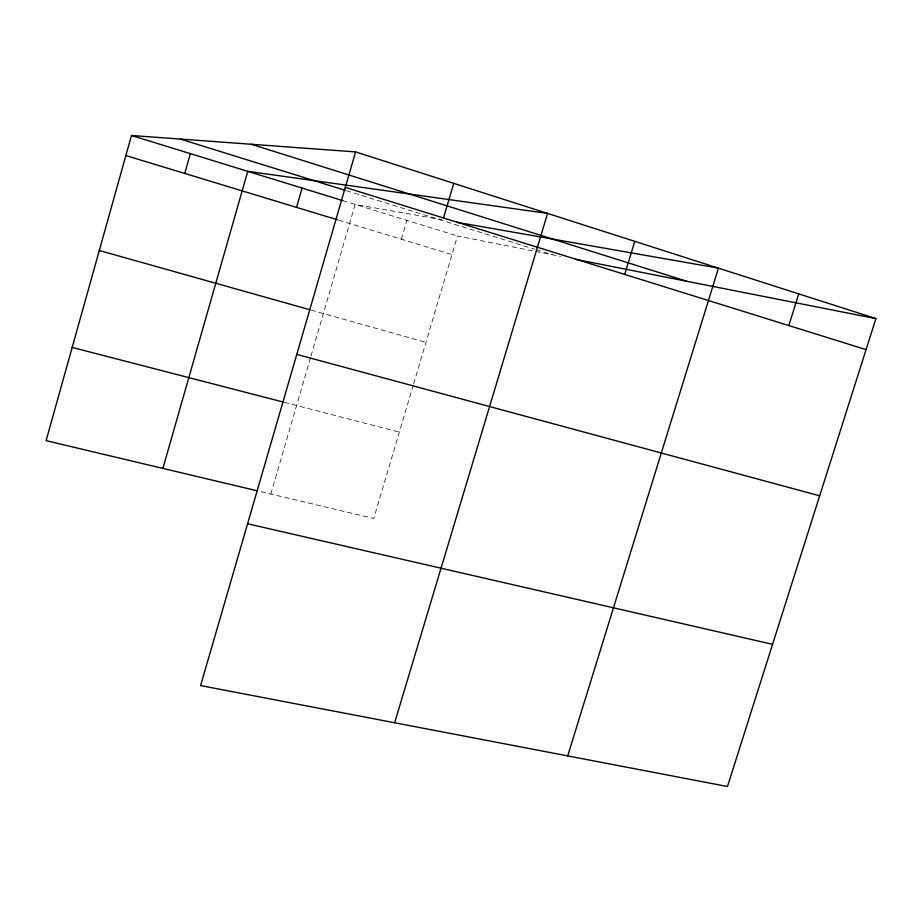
<?xml version="1.0" encoding="UTF-8"?>
<svg xmlns="http://www.w3.org/2000/svg" width="922" height="922" viewBox="0 0 922 922"><rect width="100%" height="100%" fill="white"/><g stroke="black" fill="none" stroke-linecap="round" stroke-linejoin="round"><path stroke-width="0.69" stroke-dasharray="4.61 3.46" d="M270.814 494.031L310.576 357.471M310.979 356.099L355.131 204.442L441.892 219.655M401.381 239.213L406.913 220.404M413.263 385.189L373.756 518.487L259.877 491.438M413.667 383.806L457.473 235.997L534.391 251.176M535.774 251.452L560.668 256.362M284.299 402.338L399.353 432.118M311.106 310.08L425.941 342.396M338.697 220.185L451.976 254.576M342.892 200.662L457.473 235.997M346.442 190.704L534.748 249.24M536.108 249.666L552.439 254.737"/><path stroke-width="1.38" d="M355.592 151.911L200.593 685.588L727.47 786.512L875.9 318.597L355.592 151.911L131.477 135.488L46.1 440.658L257.146 490.792M184.757 173.451L190.358 153.64M162.894 468.399L247.753 171.331L547.576 213.408L394.628 722.756M296.527 207.381L302.093 188.088M443.505 217.984L453.739 183.351M624.713 274.433L634.785 241.345M567.687 755.913L718.445 268.152L456.62 222.237M788.829 325.558L798.752 293.876M575.754 259.347L875.9 318.597M247.592 523.777L772.567 644.34M72.181 347.421L282.939 401.98M296.78 354.405L819.681 495.817M99.299 250.496L309.746 309.7M125.853 155.564L337.337 219.77M131.477 135.488L342.892 200.662M345.289 187.385L866.058 349.622M180.274 139.061L345.093 190.289M251.233 144.258L686.579 281.222"/></g></svg>
